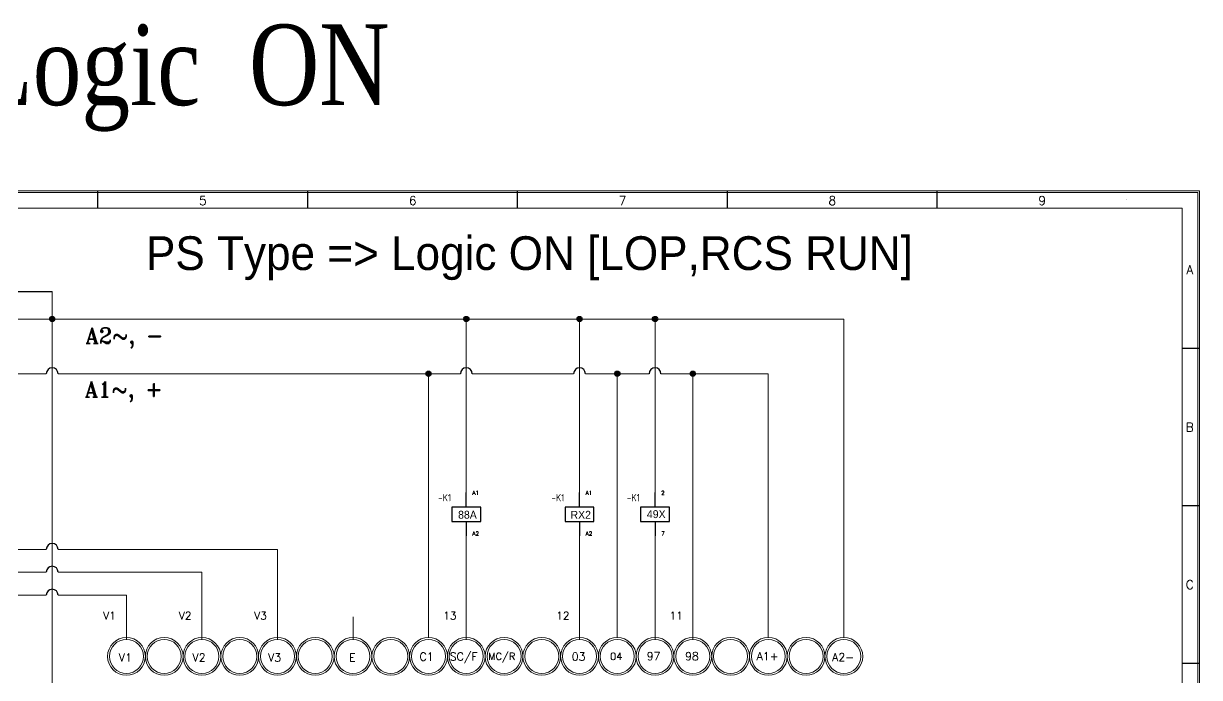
# Model space of a CAD drawing. Header units: millimetres. Extents: x 54 to 1685, y 68 to 1015.
# Drawn here: x 662 to 886.2, y 878.9 to 1003.4 of the extents above; entities that cross this region are included whole.
import ezdxf
from ezdxf.enums import TextEntityAlignment as Align

# ---------------------------------------------------------------- set-up
doc = ezdxf.new("R2010")
doc.units = ezdxf.units.MM
for name, color, linetype in [('20', 2, 'Continuous'), ('30', 3, 'Continuous'), ('70', 7, 'Continuous'), ('SYMS', 7, 'Continuous'), ('TAGS', 150, 'Continuous')]:
    doc.layers.add(name, color=color, linetype=linetype)
doc.styles.add('ROMANS', font='romans')
doc.styles.add('SIMPLEX', font='SIMPLEX.shx', dxfattribs={"bigfont": 'HBRDS.shx'})
doc.styles.add('SS', font='batang.ttc', dxfattribs={"width": 0.8})
doc.styles.get("Standard").update_dxf_attribs({"font": 'BareunDotumPro1.ttf'})
doc.styles.add('STYLE2', font='romant.shx')
doc.styles.add('WD_IEC', font='ISOCP2.shx', dxfattribs={"width": 0.9, "height": 4, "bigfont": 'whtmtxt.shx'})

# ---------------------------------------------------------------- blocks, each defined once
blk = doc.blocks.new('VCR1')
for p, q in [((0, 2.5), (0, 7.5)), ((0, -2.5), (0, -7.5))]:
    blk.add_line(p, q)
blk.add_lwpolyline([(-5, 2.5), (-5, -2.5), (5, -2.5), (5, 2.5)], close=True)
at = {"style": 'WD_IEC'}
for tag, p in [('INST', (-5.25, 11.5)), ('LOC', (-5.25, 8)), ('TAG1', (-5.25, 4.5)), ('DESC2', (-5.25, -10.35)), ('DESC1', (-5.25, -6.85)), ('DESC3', (-5.25, -13.85))]:
    blk.add_attdef(tag, text='', height=2.5, dxfattribs=at).set_placement(p, align=Align.RIGHT)
blk.add_attdef('TERM01', text='', height=2, rotation=90, dxfattribs=at).set_placement((-1, 7.5), align=Align.RIGHT)
at = {"style": 'WD_IEC', "flags": 1}
for tag, p, height in [('X2TERM01', (0, 7.5), 0.32), ('X4LINK', (-5, 0), 0.32), ('X1LINK', (5, 0), 0.32), ('ASSYCODE', (1, -4), 1), ('X8TERM02', (0, -7.5), 0.32), ('FAMILY', (1, -5.5), 1), ('CATDESC', (1, -7), 1)]:
    blk.add_attdef(tag, p, '', height=height, dxfattribs=at)
at = {"style": 'WD_IEC', "flags": 9}
for tag, p in [('MFG', (-6, 1)), ('CAT', (-6, -1.5))]:
    blk.add_attdef(tag, text='', height=1.5, dxfattribs=at).set_placement(p, align=Align.RIGHT)
at = {"style": 'WD_IEC'}
blk.add_attdef('TERM02', (-1, -7.5), '', height=2, rotation=90, dxfattribs=at)
at = {"lineweight": 9, "style": 'WD_IEC'}
for tag, p in [('NO', (-5.5, -16.5)), ('NC', (-5.5, -20))]:
    blk.add_attdef(tag, text='', height=2.5, dxfattribs=at).set_placement(p, align=Align.TOP_RIGHT)
for tag, p in [('XREFNO', (-4, -16.5)), ('XREFNC', (-4, -20))]:
    blk.add_attdef(tag, text='', height=2.5, dxfattribs=at).set_placement(p, align=Align.TOP_LEFT)

msp = doc.modelspace()

# ---------------------------------------------------------------- hatches: boundary and pattern name
at = {"layer": '70'}
h = msp.add_hatch(dxfattribs=at)
h.set_pattern_fill('ANSI33', color=256, style=0)
h.set_pattern_definition([(45, (1473.3023, 674.6733), (-0.176776695, 0.176776695), []), (45, (1473.47909, 674.6733), (-0.176776695, 0.176776695), [0.125, -0.0625])])
h.paths.add_polyline_path([(667.494, 947.637, 0.4142136), (666.994, 947.137, 0.4142136), (667.494, 946.637)])
h.paths.add_polyline_path([(667.494, 947.637), (667.494, 947.137), (667.994, 947.137, 0.4142136)])
h.paths.add_polyline_path([(667.994, 947.137), (667.494, 947.137), (667.494, 946.637, 0.4142136)])
h = msp.add_hatch(dxfattribs=at)
h.set_pattern_fill('ANSI33', color=256, style=0)
h.set_pattern_definition([(45, (1552.24507, 674.6733), (-0.176776695, 0.176776695), []), (45, (1552.42185, 674.6733), (-0.176776695, 0.176776695), [0.125, -0.0625])])
h.paths.add_polyline_path([(746.437, 947.637, 0.4142136), (745.937, 947.137, 0.4142136), (746.437, 946.637)])
h.paths.add_polyline_path([(746.437, 947.637), (746.437, 947.137), (746.937, 947.137, 0.4142136)])
h.paths.add_polyline_path([(746.937, 947.137), (746.437, 947.137), (746.437, 946.637, 0.4142136)])
h = msp.add_hatch(dxfattribs=at)
h.set_pattern_fill('ANSI33', color=256, style=0)
h.set_pattern_definition([(45, (1573.8404, 674.6733), (-0.176776695, 0.176776695), []), (45, (1574.01718, 674.6733), (-0.176776695, 0.176776695), [0.125, -0.0625])])
h.paths.add_polyline_path([(768.033, 947.637, 0.4142136), (767.533, 947.137, 0.4142136), (768.033, 946.637)])
h.paths.add_polyline_path([(768.033, 947.637), (768.033, 947.137), (768.533, 947.137, 0.4142136)])
h.paths.add_polyline_path([(768.533, 947.137), (768.033, 947.137), (768.033, 946.637, 0.4142136)])
h = msp.add_hatch(dxfattribs=at)
h.set_pattern_fill('ANSI33', color=256, style=0)
h.set_pattern_definition([(45, (1588.2373, 674.6733), (-0.176776695, 0.176776695), []), (45, (1588.41407, 674.6733), (-0.176776695, 0.176776695), [0.125, -0.0625])])
h.paths.add_polyline_path([(782.429, 947.637, 0.4142136), (781.929, 947.137, 0.4142136), (782.429, 946.637)])
h.paths.add_polyline_path([(782.429, 947.637), (782.429, 947.137), (782.929, 947.137, 0.4142136)])
h.paths.add_polyline_path([(782.929, 947.137), (782.429, 947.137), (782.429, 946.637, 0.4142136)])
h = msp.add_hatch(dxfattribs=at)
h.set_pattern_fill('ANSI33', color=256, style=0)
h.set_pattern_definition([(45, (1545.04483, 664.26582), (-0.176776695, 0.176776695), []), (45, (1545.2216, 664.26582), (-0.176776695, 0.176776695), [0.125, -0.0625])])
h.paths.add_polyline_path([(739.237, 937.229, 0.4142136), (738.737, 936.729, 0.4142136), (739.237, 936.229)])
h.paths.add_polyline_path([(739.237, 937.229), (739.237, 936.729), (739.737, 936.729, 0.4142136)])
h.paths.add_polyline_path([(739.737, 936.729), (739.237, 936.729), (739.237, 936.229, 0.4142136)])
h = msp.add_hatch(dxfattribs=at)
h.set_pattern_fill('ANSI33', color=256, style=0)
h.set_pattern_definition([(45, (1581.03306, 664.26582), (-0.176776695, 0.176776695), []), (45, (1581.20984, 664.26582), (-0.176776695, 0.176776695), [0.125, -0.0625])])
h.paths.add_polyline_path([(775.225, 937.229, 0.4142136), (774.725, 936.729, 0.4142136), (775.225, 936.229)])
h.paths.add_polyline_path([(775.225, 937.229), (775.225, 936.729), (775.725, 936.729, 0.4142136)])
h.paths.add_polyline_path([(775.725, 936.729), (775.225, 936.729), (775.225, 936.229, 0.4142136)])
h = msp.add_hatch(dxfattribs=at)
h.set_pattern_fill('ANSI33', color=256, style=0)
h.set_pattern_definition([(45, (1595.4297, 664.26582), (-0.176776695, 0.176776695), []), (45, (1595.60648, 664.26582), (-0.176776695, 0.176776695), [0.125, -0.0625])])
h.paths.add_polyline_path([(789.622, 937.229, 0.4142136), (789.122, 936.729, 0.4142136), (789.622, 936.229)])
h.paths.add_polyline_path([(789.622, 937.229), (789.622, 936.729), (790.122, 936.729, 0.4142136)])
h.paths.add_polyline_path([(790.122, 936.729), (789.622, 936.729), (789.622, 936.229, 0.4142136)])

# ---------------------------------------------------------------- linework, layer by layer
msp.add_line((570.941, 952.366), (667.494, 952.366))
at = {"color": 0, "lineweight": 15}
for p, q in [((667.494, 947.137), (631.995, 947.137)), ((818.419, 947.137), (667.494, 947.137)), ((746.437, 947.137), (746.437, 914.077)), ((768.033, 947.137), (768.033, 914.077)), ((782.429, 947.137), (782.429, 914.077)), ((666.37, 936.729), (650.139, 936.729)), ((739.237, 936.729), (668.62, 936.729)), ((745.312, 936.729), (727.721, 936.729)), ((766.908, 936.729), (747.562, 936.729)), ((781.304, 936.729), (769.158, 936.729)), ((804.019, 936.729), (783.554, 936.729)), ((664.848, 903.259), (657.059, 903.259)), ((666.37, 903.259), (664.848, 903.259)), ((710.443, 903.259), (668.62, 903.259)), ((664.848, 898.927), (657.059, 898.927)), ((666.37, 898.927), (664.848, 898.927)), ((696.045, 898.927), (668.62, 898.927)), ((664.848, 894.552), (657.059, 894.552)), ((666.37, 894.552), (664.848, 894.552)), ((681.645, 894.552), (668.62, 894.552))]:
    msp.add_line(p, q, dxfattribs=at)
at = {"color": 7, "lineweight": 15}
for centre, radius in [((681.65, 882.885), 3.599), ((681.65, 882.885), 3.239), ((688.848, 882.885), 3.599), ((688.848, 882.885), 3.239), ((696.047, 882.885), 3.599), ((696.047, 882.885), 3.239), ((703.245, 882.885), 3.599), ((703.245, 882.885), 3.239), ((710.444, 882.885), 3.599), ((710.443, 882.885), 3.239), ((717.642, 882.885), 3.599), ((717.642, 882.885), 3.239), ((724.84, 882.885), 3.599), ((724.84, 882.885), 3.239), ((732.039, 882.885), 3.599), ((732.039, 882.885), 3.239), ((739.237, 882.885), 3.599), ((739.237, 882.885), 3.239), ((746.435, 882.885), 3.599), ((746.436, 882.885), 3.239), ((753.634, 882.885), 3.599), ((753.634, 882.885), 3.239), ((760.832, 882.885), 3.599), ((760.833, 882.885), 3.238), ((768.031, 882.885), 3.599), ((768.031, 882.885), 3.239), ((775.229, 882.885), 3.599), ((775.229, 882.885), 3.239), ((782.428, 882.885), 3.599), ((782.428, 882.885), 3.239), ((789.626, 882.885), 3.599), ((789.626, 882.885), 3.239), ((796.824, 882.885), 3.599), ((796.825, 882.885), 3.24), ((804.023, 882.885), 3.599), ((804.023, 882.885), 3.239), ((811.221, 882.885), 3.599), ((811.222, 882.885), 3.239), ((818.42, 882.885), 3.6), ((818.419, 882.885), 3.239)]:
    msp.add_circle(centre, radius, dxfattribs=at)
at = {"color": 0}
for centre in [(667.495, 936.729), (746.437, 936.729), (768.033, 936.729), (782.429, 936.729), (667.495, 903.259), (667.495, 898.927), (667.495, 894.552)]:
    msp.add_arc(centre, 1.125, 0, 180, dxfattribs=at)
at = {"layer": '20', "color": 0, "lineweight": 13}
msp.add_lwpolyline([(509.523, 729.551), (509.523, 968.251), (882.923, 968.251), (882.923, 729.551)], dxfattribs=at)
at = {"layer": '30', "color": 0}
for p, q in [((676.223, 968.251), (676.223, 971.551)), ((716.223, 968.251), (716.223, 971.551)), ((756.223, 968.251), (756.223, 971.551)), ((796.223, 968.251), (796.223, 971.551)), ((836.223, 968.251), (836.223, 971.551)), ((886.223, 941.551), (882.923, 941.551)), ((886.223, 911.551), (882.923, 911.551)), ((886.223, 881.551), (882.923, 881.551))]:
    msp.add_line(p, q, dxfattribs=at)
at = {"layer": '70', "lineweight": 15}
for p, q in [((667.496, 815.294), (667.494, 952.366)), ((818.42, 886.485), (818.419, 947.137)), ((739.237, 936.729), (739.237, 886.484)), ((775.226, 886.484), (775.225, 936.729)), ((789.622, 886.484), (789.622, 936.729)), ((804.02, 886.484), (804.019, 936.729)), ((739.237, 916.615), (739.237, 916.566)), ((746.439, 886.124), (746.438, 908.077)), ((768.034, 886.124), (768.034, 908.077)), ((782.431, 886.124), (782.431, 908.077)), ((710.443, 886.124), (710.443, 903.259)), ((696.045, 886.124), (696.045, 898.927)), ((681.645, 886.124), (681.645, 894.552)), ((724.843, 886.124), (724.843, 890.441)), ((782.432, 886.123), (782.432, 890.441)), ((789.627, 886.124), (789.627, 890.441))]:
    msp.add_line(p, q, dxfattribs=at)
at = {"layer": '70', "color": 0, "lineweight": 13}
for points in [[(886.223, 701.551), (506.223, 701.551), (506.223, 971.551), (886.223, 971.551)], [(885.923, 701.851), (506.523, 701.851), (506.523, 971.251), (885.923, 971.251)]]:
    msp.add_lwpolyline(points, close=True, dxfattribs=at)
at = {"layer": '70'}
for centre in [(667.494, 947.137), (746.437, 947.137), (768.033, 947.137), (782.429, 947.137), (739.237, 936.729), (775.225, 936.729), (789.622, 936.729)]:
    msp.add_circle(centre, 0.5, dxfattribs=at)
at = {"layer": '70', "color": 0}
msp.add_solid([(872.225, 969.853), (872.285, 969.853), (872.255, 970.033)], dxfattribs=at)

# ---------------------------------------------------------------- block references
at = {"layer": 'SYMS'}
ref = msp.add_blockref('VCR1', (746.437, 909.952), dxfattribs=dict(at, xscale=0.55, yscale=0.55, zscale=0.55))
ref.add_attrib('TAG1', '-K1', dxfattribs={"layer": 'TAGS', "height": 1.375, "style": 'WD_IEC'}).set_placement((743.55, 912.427), align=Align.RIGHT)
ref = msp.add_blockref('VCR1', (768.033, 909.952), dxfattribs=dict(at, xscale=0.55, yscale=0.55, zscale=0.55))
ref.add_attrib('TAG1', '-K1', dxfattribs={"layer": 'TAGS', "height": 1.375, "style": 'WD_IEC'}).set_placement((765.145, 912.427), align=Align.RIGHT)
ref = msp.add_blockref('VCR1', (782.429, 909.952), dxfattribs=dict(at, xscale=0.55, yscale=0.55, zscale=0.55))
ref.add_attrib('TAG1', '-K1', dxfattribs={"layer": 'TAGS', "height": 1.375, "style": 'WD_IEC'}).set_placement((779.542, 912.427), align=Align.RIGHT)

# ---------------------------------------------------------------- texts
at = {"style": 'SS', "width": 0.8}
msp.add_text('DSP-VIP-PS == > Logic  ON', height=15.36, dxfattribs=at).set_placement((510.167, 987.904))
at = {"color": 3, "style": 'STYLE2'}
for s, height, p in [('A2~, -', 2.9731, (673.842, 942.484)), ('A1~, +', 2.9731, (673.711, 932.261)), ('V1', 1.4866, (677.213, 889.898)), ('V2', 1.4866, (691.61, 889.898)), ('V3', 1.4866, (706.007, 889.898)), ('13', 1.4866, (741.999, 889.898)), ('12', 1.4866, (763.594, 889.898)), ('11', 1.4866, (785.19, 889.898))]:
    msp.add_text(s, height=height, dxfattribs=at).set_placement(p)
at = {"color": 0, "style": 'STYLE2'}
for s, height, p in [('A1', 0.7627, (747.608, 913.65)), ('A1', 0.7627, (769.203, 913.65)), ('2', 0.763, (783.6, 913.65)), ('A2', 0.7627, (747.608, 905.893)), ('A2', 0.7627, (769.203, 905.893)), ('7', 0.763, (783.6, 905.893)), ('V1', 1.5253, (680.194, 881.9)), ('V2', 1.5253, (694.241, 881.9)), ('V3', 1.5253, (708.641, 881.9)), ('E', 1.525, (724.076, 881.9)), ('C1', 1.5253, (737.525, 882.067)), ('SC/F', 1.5253, (743.288, 882.09)), ('MC/R', 1.3728, (750.6, 882.202)), ('03', 1.5253, (766.54, 882.09)), ('04', 1.3728, (773.852, 882.202)), ('97', 1.5253, (780.835, 882.166)), ('98', 1.5253, (788.154, 882.154)), ('A1+', 1.5253, (801.795, 882.154)), ('A2-', 1.5253, (816.195, 881.977))]:
    msp.add_text(s, height=height, dxfattribs=at).set_placement(p)
at = {"color": 0, "linetype": 'Continuous'}
for s, p in [('88A', (746.661, 909.865)), ('RX2', (768.256, 909.865)), ('49X', (782.653, 909.98))]:
    msp.add_text(s, height=1.5, dxfattribs=at).set_placement(p, align=Align.MIDDLE)
at = {"layer": '30', "color": 0, "style": 'SIMPLEX'}
for s, p in [('5', (696.223, 969.705)), ('6', (736.223, 969.705)), ('7', (776.223, 969.705)), ('8', (816.223, 969.705)), ('9', (856.223, 969.705)), ('A', (884.373, 956.551)), ('B', (884.373, 926.551)), ('C', (884.373, 896.551))]:
    msp.add_text(s, height=1.7, dxfattribs=at).set_placement(p, align=Align.MIDDLE)
at = {"layer": '70', "lineweight": 13, "insert": (685.365, 962.91), "char_height": 6.4262, "width": 198.12572, "attachment_point": 1, "style": 'ROMANS'}
msp.add_mtext('{\\f굴림|b0|i0|c129|p34;PS Type => Logic ON [LOP,RCS RUN]}', dxfattribs=at)

doc.saveas('drawing.dxf')
